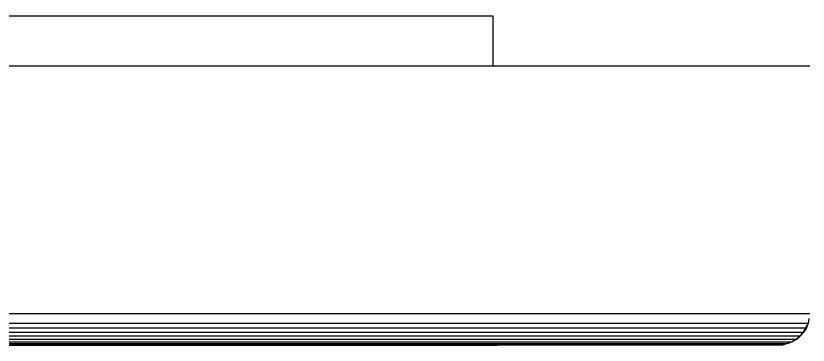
# Model space of a CAD drawing. Header units: millimetres. Extents: x -1283 to 2747, y -259 to 2557.
# Drawn here: x 1004.4 to 1099.4, y 2061.4 to 2100.9 of the extents above; entities that cross this region are included whole.
import ezdxf

# ---------------------------------------------------------------- set-up
doc = ezdxf.new("R2010")
doc.units = ezdxf.units.MM
doc.header["$MEASUREMENT"] = 0
doc.layers.add('Utwórz2D linie widoczne', color=7, linetype='Continuous', true_color=0x000000)

msp = doc.modelspace()

# ---------------------------------------------------------------- linework, layer by layer
at = {"layer": 'Utwórz2D linie widoczne'}
for p, q in [((757.655, 2100.89), (1061.65, 2100.89)), ((1061.65, 2100.89), (1061.65, 2094.89)), ((719.654, 2094.89), (1099.649, 2094.89)), ((719.649, 2065.182), (1099.649, 2065.182)), ((1099.549, 2064.588), (1099.449, 2064.008)), ((719.85, 2064.008), (1099.449, 2064.008)), ((720.049, 2063.457), (1099.15, 2063.457)), ((1099.15, 2063.457), (1098.85, 2062.948)), ((1099.25, 2063.457), (1098.949, 2062.948)), ((1099.449, 2064.008), (1099.15, 2063.457)), ((1099.25, 2063.457), (1099.15, 2063.457)), ((1099.449, 2064.008), (1099.25, 2063.457)), ((758.009, 2062.948), (1098.85, 2062.948)), ((758.549, 2062.495), (1098.449, 2062.495)), ((1098.449, 2062.495), (1098.049, 2062.108)), ((1098.549, 2062.495), (1098.15, 2062.108)), ((1098.85, 2062.948), (1098.449, 2062.495)), ((1098.549, 2062.495), (1098.449, 2062.495)), ((1098.949, 2062.948), (1098.549, 2062.495)), ((1098.949, 2062.948), (1098.85, 2062.948)), ((758.149, 2062.108), (1098.049, 2062.108)), ((759.448, 2061.796), (1097.549, 2061.796)), ((759.448, 2061.568), (1096.949, 2061.568)), ((1096.949, 2061.568), (1096.449, 2061.429)), ((1097.049, 2061.568), (1096.449, 2061.429)), ((1097.549, 2061.796), (1096.949, 2061.568)), ((1097.049, 2061.568), (1096.949, 2061.568)), ((1097.549, 2061.796), (1097.049, 2061.568)), ((1098.049, 2062.108), (1097.549, 2061.796)), ((1098.15, 2062.108), (1097.549, 2061.796)), ((1098.15, 2062.108), (1098.049, 2062.108)), ((759.448, 2061.429), (1096.449, 2061.429)), ((759.448, 2061.382), (1062.15, 2061.382)), ((1096.449, 2061.429), (1095.85, 2061.382))]:
    msp.add_line(p, q, dxfattribs=at)

doc.saveas('drawing.dxf')
